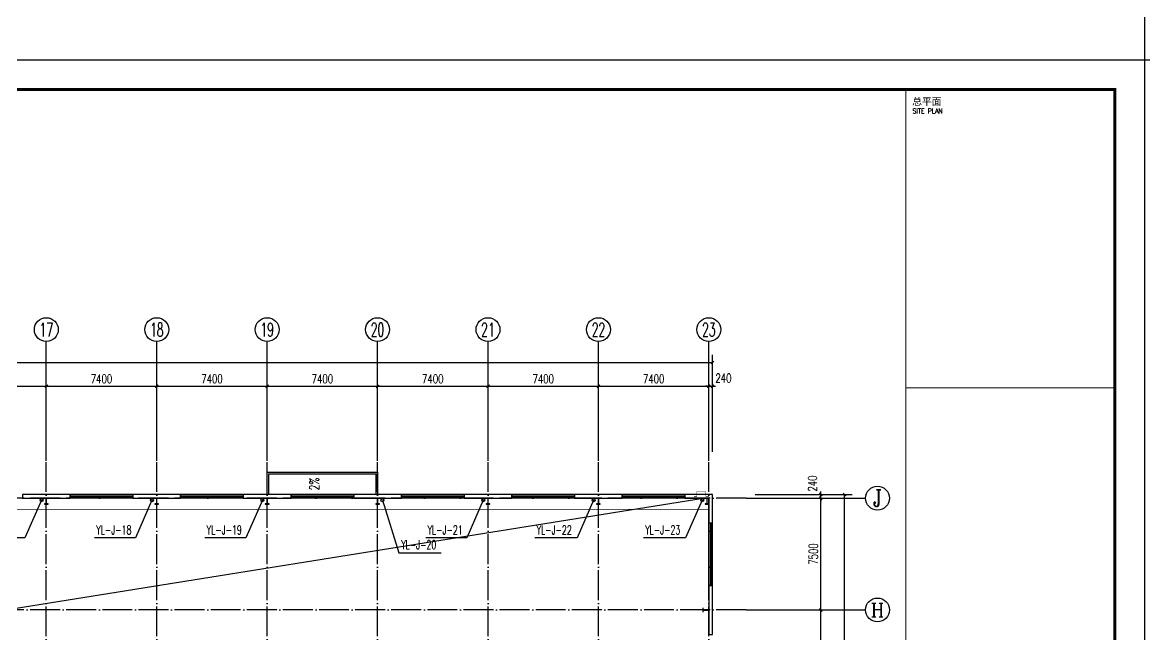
# Model space of a CAD drawing. Extents: x 12811826 to 27008858, y -1172757 to 50528.
# Drawn here: x 13463185 to 13538385, y -362593 to -321543 of the extents above; entities that cross this region are included whole.
import ezdxf
from ezdxf.enums import TextEntityAlignment as Align

# ---------------------------------------------------------------- set-up
doc = ezdxf.new("R2010")
doc.units = 0
doc.header["$LTSCALE"] = 1000
doc.header["$MEASUREMENT"] = 0
doc.linetypes.add('DASH', pattern=[0.35, 0.25, -0.1])
doc.linetypes.add('DOTE', pattern=[2.42, 2, -0.2, 0.02, -0.2])
for name, color, linetype in [('AXIS', 3, 'Continuous'), ('AXIS_TEXT', 7, 'Continuous'), ('COLUMN', 2, 'Continuous'), ('DIM_SYMB', 3, 'Continuous'), ('DIM_雨水', 3, 'Continuous'), ('DOTE', 8, 'DOTE'), ('HYTK-GK', 7, 'Continuous'), ('PUB_TEXT', 7, 'Continuous'), ('TK', 4, 'Continuous'), ('TWT_TEXT', 7, 'Continuous'), ('VPIPE-雨水', 4, 'Continuous'), ('WALL-PARAPET', 6, 'Continuous'), ('WINDOW', 4, 'Continuous')]:
    doc.layers.add(name, color=color, linetype=linetype)
doc.styles.add('_TCH_AXIS', font='COMPLEX', dxfattribs={"bigfont": 'GBCBIG'})
doc.styles.add('_TCH_DIM', font='SIMPLEX', dxfattribs={"bigfont": 'GBCBIG'})
doc.styles.add('_TCH_DIM_T3', font='SIMPLEX', dxfattribs={"width": 0.705882, "bigfont": 'GBCBIG'})
doc.styles.add('_TWT_SERIAL', font='COMPLEX', dxfattribs={"width": 0.8, "height": 3, "bigfont": 'HZTXT'})
doc.styles.add('COMPLEX', font='COMPLEX')
doc.styles.add('ROMANS', font='romans', dxfattribs={"width": 0.65, "height": 231.275})
doc.styles.add('图签宋体', font='', dxfattribs={"height": 300})
doc.styles.get('图签宋体').set_extended_font_data('NSimSun')
doc.dimstyles.new('_TCH_ARCH&&200', dxfattribs={"dimtxt": 595, "dimasz": 200, "dimexe": 500, "dimexo": 600, "dimgap": 200, "dimtad": 1, "dimdec": 0, "dimzin": 0, "dimdsep": 46, "dimtxsty": '_TCH_DIM_T3', "dimblk": 'ARCHTICK', "dimcen": 0.09, "dimclrt": 7, "dimazin": 2, "dimtfac": 1, "dimtdec": 0, "dimtix": 1, "dimtmove": 2, "dimatfit": 3, "dimfxl": 0, "dimtolj": 1, "dimtzin": 0, "dimarcsym": 0})

# ---------------------------------------------------------------- blocks, each defined once
blk = doc.blocks.new('A$C797E1D2B')
at = {"layer": 'COLUMN'}
h = blk.add_hatch(color=256, dxfattribs=at)
h.paths.add_polyline_path([(125, 400), (250, 400), (250, 388), (130, 388), (130, 200), (125, 200)])
h.paths.add_polyline_path([(0, 400), (125, 400), (125, 200), (120, 200), (120, 388), (0, 388)])
h.paths.add_polyline_path([(0, 12), (120, 12), (120, 200), (125, 200), (125, 0), (0, 0)])
h.paths.add_polyline_path([(125, 200), (130, 200), (130, 12), (250, 12), (250, 0), (125, 0)])
blk.add_lwpolyline([(250, 0), (250, 12), (130, 12), (130, 388), (250, 388), (250, 400), (0, 400), (0, 388), (120, 388), (120, 12), (0, 12), (0, 0)], close=True, dxfattribs=at)
blk = doc.blocks.new('_AXISO')
blk.add_circle((0, 0), 0.5)
at = {"layer": 'AXIS_TEXT', "style": 'COMPLEX', "width": 1.041667}
blk.add_attdef('A', text='', height=0.56, dxfattribs=at).set_placement((-0.25, -0.28), (0.25, -0.28), align=Align.FIT)
blk = doc.blocks.new('GeYuanFrame_31537473', base_point=(20.09, 4.53))
at = {"layer": 'TK'}
blk.add_lwpolyline([(20.09, 4.53), (20.09, 598.53), (1071.09, 598.53), (1071.09, 4.53)], close=True, dxfattribs=at)
at = {"layer": 'TK', "const_width": 1}
blk.add_lwpolyline([(45.09, 588.53), (1061.09, 588.53), (1061.09, 14.53), (45.09, 14.53)], close=True, dxfattribs=at)
at = {"layer": 'TK'}
for points, const_width in [([(991.09, 588.53), (991.09, 14.53)], 0.4), ([(991.09, 488.5), (1061.09, 488.5)], 0.35)]:
    blk.add_lwpolyline(points, dxfattribs=dict(at, const_width=const_width))
at = {"layer": 'TK', "style": '图签宋体'}
blk.add_text('总平面', height=2.4, dxfattribs=at).set_placement((993.23, 583.28))
at = {"layer": 'TK', "style": 'ROMANS', "width": 0.76}
blk.add_text('SITE PLAN', height=1.697, dxfattribs=at).set_placement((993.35, 580.49))
blk = doc.blocks.new('$TCHSYS$WIN2D')
for p, q in [((-0.5, 0.5), (0.5, 0.5)), ((-0.5, 0.5), (-0.5, -0.5)), ((0.5, 0.5), (0.5, -0.5)), ((0.5, 0.167), (-0.5, 0.167)), ((0.5, -0.167), (-0.5, -0.167)), ((-0.5, -0.5), (0.5, -0.5))]:
    blk.add_line(p, q)
blk = doc.blocks.new('_ArchTick')
at = {"color": 0, "linetype": 'ByBlock', "const_width": 0.4}
blk.add_lwpolyline([(-0.5, -0.5), (0.5, 0.5)], dxfattribs=at)
blk = doc.blocks.new('*D246')
at = {"layer": 'AXIS', "color": 0, "lineweight": -2}
for p, q in [((13346145, -350343), (13346145, -343843)), ((13346145, -344343), (13509425, -344343)), ((13509425, -350343), (13509425, -343843))]:
    blk.add_line(p, q, dxfattribs=at)
at = {"layer": 'Defpoints', "color": 0}
for p in [(13509425, -344343), (13346145, -350943), (13509425, -350943)]:
    blk.add_point(p, dxfattribs=at)
at = {"layer": 'AXIS', "color": 0, "lineweight": -2, "xscale": 200, "yscale": 200, "zscale": 200, "rotation": 180}
blk.add_blockref('_ArchTick', (13346145, -344343), dxfattribs=at)
at = {"layer": 'AXIS', "color": 0, "lineweight": -2, "xscale": 200, "yscale": 200, "zscale": 200}
blk.add_blockref('_ArchTick', (13509425, -344343), dxfattribs=at)
at = {"layer": 'AXIS', "color": 7, "insert": (13427785, -343846), "char_height": 595, "attachment_point": 5, "style": '_TCH_DIM_T3'}
blk.add_mtext('\\A1;163280', dxfattribs=at)
blk = doc.blocks.new('*D263')
at = {"layer": 'AXIS', "color": 0, "lineweight": -2}
for p, q in [((13457385, -350343), (13457385, -345443)), ((13464785, -350343), (13464785, -345443)), ((13457385, -345943), (13464785, -345943))]:
    blk.add_line(p, q, dxfattribs=at)
at = {"layer": 'Defpoints', "color": 0}
for p in [(13464785, -345943), (13457385, -350943), (13464785, -350943)]:
    blk.add_point(p, dxfattribs=at)
at = {"layer": 'AXIS', "color": 0, "lineweight": -2, "xscale": 200, "yscale": 200, "zscale": 200, "rotation": 180}
blk.add_blockref('_ArchTick', (13457385, -345943), dxfattribs=at)
at = {"layer": 'AXIS', "color": 0, "lineweight": -2, "xscale": 200, "yscale": 200, "zscale": 200}
blk.add_blockref('_ArchTick', (13464785, -345943), dxfattribs=at)
at = {"layer": 'AXIS', "color": 7, "insert": (13461085, -345446), "char_height": 595, "attachment_point": 5, "style": '_TCH_DIM_T3'}
blk.add_mtext('\\A1;7400', dxfattribs=at)
blk = doc.blocks.new('*D264')
at = {"layer": 'AXIS', "color": 0, "lineweight": -2}
for p, q in [((13464785, -350343), (13464785, -345443)), ((13472185, -350343), (13472185, -345443)), ((13464785, -345943), (13472185, -345943))]:
    blk.add_line(p, q, dxfattribs=at)
at = {"layer": 'Defpoints', "color": 0}
for p in [(13472185, -345943), (13464785, -350943), (13472185, -350943)]:
    blk.add_point(p, dxfattribs=at)
at = {"layer": 'AXIS', "color": 0, "lineweight": -2, "xscale": 200, "yscale": 200, "zscale": 200, "rotation": 180}
blk.add_blockref('_ArchTick', (13464785, -345943), dxfattribs=at)
at = {"layer": 'AXIS', "color": 0, "lineweight": -2, "xscale": 200, "yscale": 200, "zscale": 200}
blk.add_blockref('_ArchTick', (13472185, -345943), dxfattribs=at)
at = {"layer": 'AXIS', "color": 7, "insert": (13468485, -345446), "char_height": 595, "attachment_point": 5, "style": '_TCH_DIM_T3'}
blk.add_mtext('\\A1;7400', dxfattribs=at)
blk = doc.blocks.new('*D265')
at = {"layer": 'AXIS', "color": 0, "lineweight": -2}
for p, q in [((13472185, -350343), (13472185, -345443)), ((13479585, -350343), (13479585, -345443)), ((13472185, -345943), (13479585, -345943))]:
    blk.add_line(p, q, dxfattribs=at)
at = {"layer": 'Defpoints', "color": 0}
for p in [(13479585, -345943), (13472185, -350943), (13479585, -350943)]:
    blk.add_point(p, dxfattribs=at)
at = {"layer": 'AXIS', "color": 0, "lineweight": -2, "xscale": 200, "yscale": 200, "zscale": 200, "rotation": 180}
blk.add_blockref('_ArchTick', (13472185, -345943), dxfattribs=at)
at = {"layer": 'AXIS', "color": 0, "lineweight": -2, "xscale": 200, "yscale": 200, "zscale": 200}
blk.add_blockref('_ArchTick', (13479585, -345943), dxfattribs=at)
at = {"layer": 'AXIS', "color": 7, "insert": (13475885, -345446), "char_height": 595, "attachment_point": 5, "style": '_TCH_DIM_T3'}
blk.add_mtext('\\A1;7400', dxfattribs=at)
blk = doc.blocks.new('*D266')
at = {"layer": 'AXIS', "color": 0, "lineweight": -2}
for p, q in [((13479585, -350343), (13479585, -345443)), ((13486985, -350343), (13486985, -345443)), ((13479585, -345943), (13486985, -345943))]:
    blk.add_line(p, q, dxfattribs=at)
at = {"layer": 'Defpoints', "color": 0}
for p in [(13486985, -345943), (13479585, -350943), (13486985, -350943)]:
    blk.add_point(p, dxfattribs=at)
at = {"layer": 'AXIS', "color": 0, "lineweight": -2, "xscale": 200, "yscale": 200, "zscale": 200, "rotation": 180}
blk.add_blockref('_ArchTick', (13479585, -345943), dxfattribs=at)
at = {"layer": 'AXIS', "color": 0, "lineweight": -2, "xscale": 200, "yscale": 200, "zscale": 200}
blk.add_blockref('_ArchTick', (13486985, -345943), dxfattribs=at)
at = {"layer": 'AXIS', "color": 7, "insert": (13483285, -345446), "char_height": 595, "attachment_point": 5, "style": '_TCH_DIM_T3'}
blk.add_mtext('\\A1;7400', dxfattribs=at)
blk = doc.blocks.new('*D267')
at = {"layer": 'AXIS', "color": 0, "lineweight": -2}
for p, q in [((13486985, -350343), (13486985, -345443)), ((13494385, -350343), (13494385, -345443)), ((13486985, -345943), (13494385, -345943))]:
    blk.add_line(p, q, dxfattribs=at)
at = {"layer": 'Defpoints', "color": 0}
for p in [(13494385, -345943), (13486985, -350943), (13494385, -350943)]:
    blk.add_point(p, dxfattribs=at)
at = {"layer": 'AXIS', "color": 0, "lineweight": -2, "xscale": 200, "yscale": 200, "zscale": 200, "rotation": 180}
blk.add_blockref('_ArchTick', (13486985, -345943), dxfattribs=at)
at = {"layer": 'AXIS', "color": 0, "lineweight": -2, "xscale": 200, "yscale": 200, "zscale": 200}
blk.add_blockref('_ArchTick', (13494385, -345943), dxfattribs=at)
at = {"layer": 'AXIS', "color": 7, "insert": (13490685, -345446), "char_height": 595, "attachment_point": 5, "style": '_TCH_DIM_T3'}
blk.add_mtext('\\A1;7400', dxfattribs=at)
blk = doc.blocks.new('*D268')
at = {"layer": 'AXIS', "color": 0, "lineweight": -2}
for p, q in [((13494385, -350343), (13494385, -345443)), ((13501785, -350343), (13501785, -345443)), ((13494385, -345943), (13501785, -345943))]:
    blk.add_line(p, q, dxfattribs=at)
at = {"layer": 'Defpoints', "color": 0}
for p in [(13501785, -345943), (13494385, -350943), (13501785, -350943)]:
    blk.add_point(p, dxfattribs=at)
at = {"layer": 'AXIS', "color": 0, "lineweight": -2, "xscale": 200, "yscale": 200, "zscale": 200, "rotation": 180}
blk.add_blockref('_ArchTick', (13494385, -345943), dxfattribs=at)
at = {"layer": 'AXIS', "color": 0, "lineweight": -2, "xscale": 200, "yscale": 200, "zscale": 200}
blk.add_blockref('_ArchTick', (13501785, -345943), dxfattribs=at)
at = {"layer": 'AXIS', "color": 7, "insert": (13498085, -345446), "char_height": 595, "attachment_point": 5, "style": '_TCH_DIM_T3'}
blk.add_mtext('\\A1;7400', dxfattribs=at)
blk = doc.blocks.new('*D269')
at = {"layer": 'AXIS', "color": 0, "lineweight": -2}
for p, q in [((13501785, -350343), (13501785, -345443)), ((13509185, -350343), (13509185, -345443)), ((13501785, -345943), (13509185, -345943))]:
    blk.add_line(p, q, dxfattribs=at)
at = {"layer": 'Defpoints', "color": 0}
for p in [(13509185, -345943), (13501785, -350943), (13509185, -350943)]:
    blk.add_point(p, dxfattribs=at)
at = {"layer": 'AXIS', "color": 0, "lineweight": -2, "xscale": 200, "yscale": 200, "zscale": 200, "rotation": 180}
blk.add_blockref('_ArchTick', (13501785, -345943), dxfattribs=at)
at = {"layer": 'AXIS', "color": 0, "lineweight": -2, "xscale": 200, "yscale": 200, "zscale": 200}
blk.add_blockref('_ArchTick', (13509185, -345943), dxfattribs=at)
at = {"layer": 'AXIS', "color": 7, "insert": (13505485, -345446), "char_height": 595, "attachment_point": 5, "style": '_TCH_DIM_T3'}
blk.add_mtext('\\A1;7400', dxfattribs=at)
blk = doc.blocks.new('*D270')
at = {"layer": 'AXIS', "color": 0, "lineweight": -2}
for p, q in [((13509185, -350343), (13509185, -345443)), ((13509425, -350343), (13509425, -345443)), ((13509185, -345943), (13508985, -345943)), ((13509185, -345943), (13509425, -345943)), ((13509425, -345943), (13509625, -345943))]:
    blk.add_line(p, q, dxfattribs=at)
at = {"layer": 'Defpoints', "color": 0}
for p in [(13509425, -345943), (13509185, -350943), (13509425, -350943)]:
    blk.add_point(p, dxfattribs=at)
at = {"layer": 'AXIS', "color": 0, "lineweight": -2, "xscale": 200, "yscale": 200, "zscale": 200}
blk.add_blockref('_ArchTick', (13509185, -345943), dxfattribs=at)
at = {"layer": 'AXIS', "color": 0, "lineweight": -2, "xscale": 200, "yscale": 200, "zscale": 200, "rotation": 180}
blk.add_blockref('_ArchTick', (13509425, -345943), dxfattribs=at)
at = {"layer": 'AXIS', "color": 7, "insert": (13510165, -345393), "char_height": 595, "attachment_point": 5, "style": '_TCH_DIM_T3'}
blk.add_mtext('\\A1;240', dxfattribs=at)
blk = doc.blocks.new('*D271')
at = {"layer": 'AXIS', "color": 0, "lineweight": -2}
for p, q in [((13512285, -353203), (13518785, -353203)), ((13518285, -413683), (13518285, -353203)), ((13512285, -413683), (13518785, -413683))]:
    blk.add_line(p, q, dxfattribs=at)
at = {"layer": 'Defpoints', "color": 0}
for p in [(13511685, -353203), (13518285, -353203), (13511685, -413683)]:
    blk.add_point(p, dxfattribs=at)
at = {"layer": 'AXIS', "color": 0, "lineweight": -2, "xscale": 200, "yscale": 200, "zscale": 200}
for p, rotation in [((13518285, -353203), 90), ((13518285, -413683), 270)]:
    blk.add_blockref('_ArchTick', p, dxfattribs=dict(at, rotation=rotation))
at = {"layer": 'AXIS', "color": 7, "insert": (13517787, -383443), "char_height": 595, "attachment_point": 5, "rotation": 90, "style": '_TCH_DIM_T3'}
blk.add_mtext('\\A1;60480', dxfattribs=at)
blk = doc.blocks.new('*D279')
at = {"layer": 'AXIS', "color": 0, "lineweight": -2}
for p, q in [((13512285, -360943), (13517185, -360943)), ((13516685, -368443), (13516685, -360943)), ((13512285, -368443), (13517185, -368443))]:
    blk.add_line(p, q, dxfattribs=at)
at = {"layer": 'Defpoints', "color": 0}
for p in [(13511685, -360943), (13516685, -360943), (13511685, -368443)]:
    blk.add_point(p, dxfattribs=at)
at = {"layer": 'AXIS', "color": 0, "lineweight": -2, "xscale": 200, "yscale": 200, "zscale": 200}
for p, rotation in [((13516685, -360943), 90), ((13516685, -368443), 270)]:
    blk.add_blockref('_ArchTick', p, dxfattribs=dict(at, rotation=rotation))
at = {"layer": 'AXIS', "color": 7, "insert": (13516187, -364693), "char_height": 595, "attachment_point": 5, "rotation": 90, "style": '_TCH_DIM_T3'}
blk.add_mtext('\\A1;7500', dxfattribs=at)
blk = doc.blocks.new('*D280')
at = {"layer": 'AXIS', "color": 0, "lineweight": -2}
for p, q in [((13512285, -353443), (13517185, -353443)), ((13516685, -360943), (13516685, -353443)), ((13512285, -360943), (13517185, -360943))]:
    blk.add_line(p, q, dxfattribs=at)
at = {"layer": 'Defpoints', "color": 0}
for p in [(13511685, -353443), (13516685, -353443), (13511685, -360943)]:
    blk.add_point(p, dxfattribs=at)
at = {"layer": 'AXIS', "color": 0, "lineweight": -2, "xscale": 200, "yscale": 200, "zscale": 200}
for p, rotation in [((13516685, -353443), 90), ((13516685, -360943), 270)]:
    blk.add_blockref('_ArchTick', p, dxfattribs=dict(at, rotation=rotation))
at = {"layer": 'AXIS', "color": 7, "insert": (13516187, -357193), "char_height": 595, "attachment_point": 5, "rotation": 90, "style": '_TCH_DIM_T3'}
blk.add_mtext('\\A1;7500', dxfattribs=at)
blk = doc.blocks.new('*D281')
at = {"layer": 'AXIS', "color": 0, "lineweight": -2}
for p, q in [((13512285, -353203), (13517185, -353203)), ((13516685, -353203), (13516685, -353003)), ((13516685, -353443), (13516685, -353203)), ((13512285, -353443), (13517185, -353443)), ((13516685, -353443), (13516685, -353643))]:
    blk.add_line(p, q, dxfattribs=at)
at = {"layer": 'Defpoints', "color": 0}
for p in [(13511685, -353203), (13516685, -353203), (13511685, -353443)]:
    blk.add_point(p, dxfattribs=at)
at = {"layer": 'AXIS', "color": 0, "lineweight": -2, "xscale": 200, "yscale": 200, "zscale": 200}
for p, rotation in [((13516685, -353203), 270), ((13516685, -353443), 90)]:
    blk.add_blockref('_ArchTick', p, dxfattribs=dict(at, rotation=rotation))
at = {"layer": 'AXIS', "color": 7, "insert": (13516135, -352463), "char_height": 595, "attachment_point": 5, "rotation": 90, "style": '_TCH_DIM_T3'}
blk.add_mtext('\\A1;240', dxfattribs=at)

msp = doc.modelspace()

# ---------------------------------------------------------------- linework, layer by layer
at = {"ltscale": 0.5}
for points in [[(13479584.8, -353203.1), (13479584.8, -351703.1), (13486984.8, -351703.1), (13486984.8, -353203.1)], [(13479704.8, -353203.1), (13479704.8, -351823.1), (13486864.8, -351823.1), (13486864.8, -353203.1)]]:
    msp.add_lwpolyline(points, dxfattribs=at)
at = {"const_width": 30}
msp.add_lwpolyline([(13509184.8, -353323.1), (13508984.8, -353323.1), (13508984.8, -353003.1), (13508384.8, -353003.1), (13508384.8, -353323.1), (13508184.8, -353323.1)], dxfattribs=at)
at = {"color": 8, "linetype": 'DASH', "ltscale": 2, "const_width": 50}
msp.add_lwpolyline([(13509184.8, -354193.1), (13346384.8, -354193.1)], dxfattribs=at)
at = {"color": 8, "ltscale": 0.5}
msp.add_lwpolyline([(13508934.8, -353443.1), (13368584.8, -375943.1), (13346384.8, -413043.1)], dxfattribs=at)
at = {"layer": 'AXIS'}
for p, q in [((13464784.8, -350943.1), (13464784.8, -342943.1)), ((13472184.8, -350943.1), (13472184.8, -342943.1)), ((13479584.8, -350943.1), (13479584.8, -342943.1)), ((13486984.8, -350943.1), (13486984.8, -342943.1)), ((13494384.8, -350943.1), (13494384.8, -342943.1)), ((13501784.8, -350943.1), (13501784.8, -342943.1)), ((13509184.8, -350943.1), (13509184.8, -342943.1)), ((13511684.8, -353443.1), (13519684.8, -353443.1)), ((13511684.8, -360943.1), (13519684.8, -360943.1))]:
    msp.add_line(p, q, dxfattribs=at)
at = {"layer": 'DIM_SYMB'}
msp.add_lwpolyline([(13483284.8, -353063.1, 0, 0, 0), (13483284.8, -352413.1, 120, 0, 0), (13483284.8, -351963.1, 0, 0, 0)], format="xyseb", dxfattribs=at)
at = {"layer": 'DIM_雨水'}
for p, q in [((13464465.3, -353587.1), (13463355.2, -356115.5)), ((13471865.3, -353587.1), (13470755.2, -356115.5)), ((13479265.3, -353587.1), (13478155.2, -356115.5)), ((13487304.4, -353587.1), (13488414.5, -357109.3)), ((13494065.3, -353587.1), (13492955.2, -356115.5)), ((13501465.3, -353587.1), (13500355.2, -356115.5)), ((13508740.3, -353587.1), (13507630.2, -356115.5)), ((13463355.2, -356115.5), (13460614.4, -356115.5)), ((13470755.2, -356115.5), (13468014.4, -356115.5)), ((13478155.2, -356115.5), (13475414.4, -356115.5)), ((13492955.2, -356115.5), (13490214.4, -356115.5)), ((13500355.2, -356115.5), (13497523.4, -356115.5)), ((13507630.2, -356115.5), (13504798.4, -356115.5)), ((13488414.5, -357109.3), (13491246.3, -357109.3))]:
    msp.add_line(p, q, dxfattribs=at)
at = {"layer": 'DOTE'}
for p, q in [((13464784.8, -415943.1), (13464784.8, -350943.1)), ((13472184.8, -415943.1), (13472184.8, -350943.1)), ((13479584.8, -415943.1), (13479584.8, -350943.1)), ((13486984.8, -415943.1), (13486984.8, -350943.1)), ((13494384.8, -415943.1), (13494384.8, -350943.1)), ((13501784.8, -415943.1), (13501784.8, -350943.1)), ((13509184.8, -415943.1), (13509184.8, -350943.1)), ((13511684.8, -353443.1), (13343884.8, -353443.1)), ((13511684.8, -360943.1), (13343884.8, -360943.1))]:
    msp.add_line(p, q, dxfattribs=at)
at = {"layer": 'HYTK-GK', "color": 112}
msp.add_lwpolyline([(13538384.8, -319043.1), (13538384.8, -324043.1), (13543384.8, -324043.1), (13543384.8, -319043.1)], close=True, dxfattribs=at)
at = {"layer": 'VPIPE-雨水', "linetype": 'Continuous'}
for centre in [(13464465.3, -353587.1), (13471865.3, -353587.1), (13479265.3, -353587.1), (13487304.4, -353587.1), (13494065.3, -353587.1), (13501465.3, -353587.1), (13508740.3, -353587.1)]:
    msp.add_circle(centre, 100, dxfattribs=at)
at = {"layer": 'WALL-PARAPET'}
for p, q in [((13466384.8, -353203.1), (13463184.8, -353203.1)), ((13463184.8, -353203.1), (13463184.8, -353443.1)), ((13466384.8, -353443.1), (13466384.8, -353203.1)), ((13473784.8, -353203.1), (13470584.8, -353203.1)), ((13470584.8, -353203.1), (13470584.8, -353443.1)), ((13473784.8, -353443.1), (13473784.8, -353203.1)), ((13481184.8, -353203.1), (13477984.8, -353203.1)), ((13477984.8, -353203.1), (13477984.8, -353443.1)), ((13481184.8, -353443.1), (13481184.8, -353203.1)), ((13488584.8, -353203.1), (13485384.8, -353203.1)), ((13485384.8, -353203.1), (13485384.8, -353443.1)), ((13488584.8, -353443.1), (13488584.8, -353203.1)), ((13495984.8, -353203.1), (13492784.8, -353203.1)), ((13492784.8, -353203.1), (13492784.8, -353443.1)), ((13495984.8, -353443.1), (13495984.8, -353203.1)), ((13503384.8, -353203.1), (13500184.8, -353203.1)), ((13500184.8, -353203.1), (13500184.8, -353443.1)), ((13503384.8, -353443.1), (13503384.8, -353203.1)), ((13509424.8, -353203.1), (13507584.8, -353203.1)), ((13507584.8, -353203.1), (13507584.8, -353443.1)), ((13509424.8, -355093.1), (13509424.8, -353203.1)), ((13463184.8, -353443.1), (13466384.8, -353443.1)), ((13470584.8, -353443.1), (13473784.8, -353443.1)), ((13477984.8, -353443.1), (13481184.8, -353443.1)), ((13485384.8, -353443.1), (13488584.8, -353443.1)), ((13492784.8, -353443.1), (13495984.8, -353443.1)), ((13500184.8, -353443.1), (13503384.8, -353443.1)), ((13507584.8, -353443.1), (13509184.8, -353443.1)), ((13509184.8, -353443.1), (13509184.8, -355093.1)), ((13509184.8, -355093.1), (13509424.8, -355093.1)), ((13509424.8, -359293.1), (13509184.8, -359293.1)), ((13509184.8, -359293.1), (13509184.8, -362593.1)), ((13509424.8, -362593.1), (13509424.8, -359293.1)), ((13509184.8, -362593.1), (13509424.8, -362593.1))]:
    msp.add_line(p, q, dxfattribs=at)

# ---------------------------------------------------------------- block references
at = {"color": 8, "xscale": 200, "yscale": 200, "zscale": 200}
msp.add_blockref('GeYuanFrame_31537473', (13328184.8, -442843.1), dxfattribs=at)
for p, rotation in [((13464909.9, -353443.1), 180), ((13472309.9, -353443.1), 180), ((13479709.9, -353443.1), 180), ((13487109.9, -353443.1), 180), ((13494509.9, -353443.1), 180), ((13501909.9, -353443.1), 180), ((13509184.8, -353443.1), 180), ((13509184.8, -361068.1), 89.99999999999999)]:
    msp.add_blockref('A$C797E1D2B', p, dxfattribs=dict(rotation=rotation))
at = {"layer": 'AXIS'}
ref = msp.add_blockref('_AXISO', (13464784.8, -342143.1), dxfattribs=dict(at, xscale=1600, yscale=1600, zscale=1600))
ref.add_attrib('A', '17', dxfattribs={"layer": 'AXIS_TEXT', "ltscale": 0.5, "height": 905.1, "style": '_TCH_AXIS', "width": 0.724138}).set_placement((13464332.3, -342595.6), (13465237.4, -342595.6), align=Align.FIT)
ref = msp.add_blockref('_AXISO', (13472184.8, -342143.1), dxfattribs=dict(at, xscale=1600, yscale=1600, zscale=1600))
ref.add_attrib('A', '18', dxfattribs={"layer": 'AXIS_TEXT', "ltscale": 0.5, "height": 905.1, "style": '_TCH_AXIS', "width": 0.724138}).set_placement((13471732.3, -342595.6), (13472637.4, -342595.6), align=Align.FIT)
ref = msp.add_blockref('_AXISO', (13479584.8, -342143.1), dxfattribs=dict(at, xscale=1600, yscale=1600, zscale=1600))
ref.add_attrib('A', '19', dxfattribs={"layer": 'AXIS_TEXT', "ltscale": 0.5, "height": 905.1, "style": '_TCH_AXIS', "width": 0.724138}).set_placement((13479132.3, -342595.6), (13480037.4, -342595.6), align=Align.FIT)
ref = msp.add_blockref('_AXISO', (13486984.8, -342143.1), dxfattribs=dict(at, xscale=1600, yscale=1600, zscale=1600))
ref.add_attrib('A', '20', dxfattribs={"layer": 'AXIS_TEXT', "ltscale": 0.5, "height": 905.1, "style": '_TCH_AXIS', "width": 0.617647}).set_placement((13486532.3, -342595.6), (13487437.4, -342595.6), align=Align.FIT)
ref = msp.add_blockref('_AXISO', (13494384.8, -342143.1), dxfattribs=dict(at, xscale=1600, yscale=1600, zscale=1600))
ref.add_attrib('A', '21', dxfattribs={"layer": 'AXIS_TEXT', "ltscale": 0.5, "height": 905.1, "style": '_TCH_AXIS', "width": 0.724138}).set_placement((13493932.3, -342595.6), (13494837.4, -342595.6), align=Align.FIT)
ref = msp.add_blockref('_AXISO', (13501784.8, -342143.1), dxfattribs=dict(at, xscale=1600, yscale=1600, zscale=1600))
ref.add_attrib('A', '22', dxfattribs={"layer": 'AXIS_TEXT', "ltscale": 0.5, "height": 905.1, "style": '_TCH_AXIS', "width": 0.617647}).set_placement((13501332.3, -342595.6), (13502237.4, -342595.6), align=Align.FIT)
ref = msp.add_blockref('_AXISO', (13509184.8, -342143.1), dxfattribs=dict(at, xscale=1600, yscale=1600, zscale=1600))
ref.add_attrib('A', '23', dxfattribs={"layer": 'AXIS_TEXT', "ltscale": 0.5, "height": 905.1, "style": '_TCH_AXIS', "width": 0.617647}).set_placement((13508732.3, -342595.6), (13509637.4, -342595.6), align=Align.FIT)
ref = msp.add_blockref('_AXISO', (13520484.8, -353443.1), dxfattribs=dict(at, xscale=1600, yscale=1600, zscale=1600))
ref.add_attrib('A', 'J', dxfattribs={"layer": 'AXIS_TEXT', "ltscale": 0.5, "height": 1133.9, "style": '_TCH_AXIS'}).set_placement((13520187.9, -354010), (13520781.8, -354010), align=Align.FIT)
ref = msp.add_blockref('_AXISO', (13520484.8, -360943.1), dxfattribs=dict(at, xscale=1600, yscale=1600, zscale=1600))
ref.add_attrib('A', 'H', dxfattribs={"layer": 'AXIS_TEXT', "ltscale": 0.5, "height": 926.9, "style": '_TCH_AXIS'}).set_placement((13520043.5, -361406.5), (13520926.2, -361406.5), align=Align.FIT)
at = {"layer": 'WINDOW', "xscale": 4200, "zscale": 4200}
for p, yscale, rotation in [((13468484.8, -353323.1), -240, 180), ((13475884.8, -353323.1), -240, 180), ((13483284.8, -353323.1), -240, 180), ((13490684.8, -353323.1), -240, 180), ((13498084.8, -353323.1), -240, 180), ((13505484.8, -353323.1), -240, 180), ((13509304.8, -357193.1), 240, 90)]:
    msp.add_blockref('$TCHSYS$WIN2D', p, dxfattribs=dict(at, yscale=yscale, rotation=rotation))

# ---------------------------------------------------------------- texts
at = {"layer": 'PUB_TEXT', "style": '_TCH_DIM', "width": 0.705882}
msp.add_text('2%%%', height=637.5, rotation=90, dxfattribs=at).set_placement((13483059.8, -352920.2))
at = {"layer": 'TWT_TEXT', "style": '_TWT_SERIAL', "width": 0.64}
for s, p in [('YL-J-18', (13468134.4, -355875.5)), ('YL-J-19', (13475534.4, -355875.5)), ('YL-J-21', (13490334.4, -355875.5)), ('YL-J-22', (13497643.4, -355875.5)), ('YL-J-23', (13504918.4, -355875.5)), ('YL-J-20', (13488566.3, -356869.3))]:
    msp.add_text(s, height=600, dxfattribs=at).set_placement(p)

# ---------------------------------------------------------------- dimensions: what is measured, and where the dimension line sits
at = {"layer": 'AXIS'}
for p1, p2, distance, text, picture, middle in [((13346144.8, -350943.1), (13509424.8, -350943.1), 6600, '163280', '*D246', (13427784.8, -343845.6)), ((13457384.8, -350943.1), (13464784.8, -350943.1), 5000, '7400', '*D263', (13461084.8, -345445.6)), ((13464784.8, -350943.1), (13472184.8, -350943.1), 5000, '7400', '*D264', (13468484.8, -345445.6)), ((13472184.8, -350943.1), (13479584.8, -350943.1), 5000, '7400', '*D265', (13475884.8, -345445.6)), ((13479584.8, -350943.1), (13486984.8, -350943.1), 5000, '7400', '*D266', (13483284.8, -345445.6)), ((13486984.8, -350943.1), (13494384.8, -350943.1), 5000, '7400', '*D267', (13490684.8, -345445.6)), ((13494384.8, -350943.1), (13501784.8, -350943.1), 5000, '7400', '*D268', (13498084.8, -345445.6)), ((13501784.8, -350943.1), (13509184.8, -350943.1), 5000, '7400', '*D269', (13505484.8, -345445.6)), ((13511684.8, -413683.1), (13511684.8, -353203.1), -6600, '60480', '*D271', (13517787.3, -383443.1)), ((13511684.8, -360943.1), (13511684.8, -353443.1), -5000, '7500', '*D280', (13516187.3, -357193.1)), ((13511684.8, -368443.1), (13511684.8, -360943.1), -5000, '7500', '*D279', (13516187.3, -364693.1))]:
    dim = msp.add_aligned_dim(p1=p1, p2=p2, distance=distance, text=text, dimstyle='_TCH_ARCH&&200', dxfattribs=at)
    dim.commit()
    dim.dimension.update_dxf_attribs({"geometry": picture, "text_midpoint": middle})
for base, p1, p2, angle, picture, middle in [((13509424.8, -345943.1), (13509184.8, -350943.1), (13509424.8, -350943.1), 0, '*D270', (13510164.8, -345393.1)), ((13516684.8, -353203.1), (13511684.8, -353443.1), (13511684.8, -353203.1), 90, '*D281', (13516134.8, -352463.1))]:
    dim = msp.add_linear_dim(base=base, p1=p1, p2=p2, angle=angle, text='240', dimstyle='_TCH_ARCH&&200', dxfattribs=at)
    dim.commit()
    dim.dimension.update_dxf_attribs({"geometry": picture, "text_midpoint": middle, "dimtype": 161})

doc.saveas('drawing.dxf')
